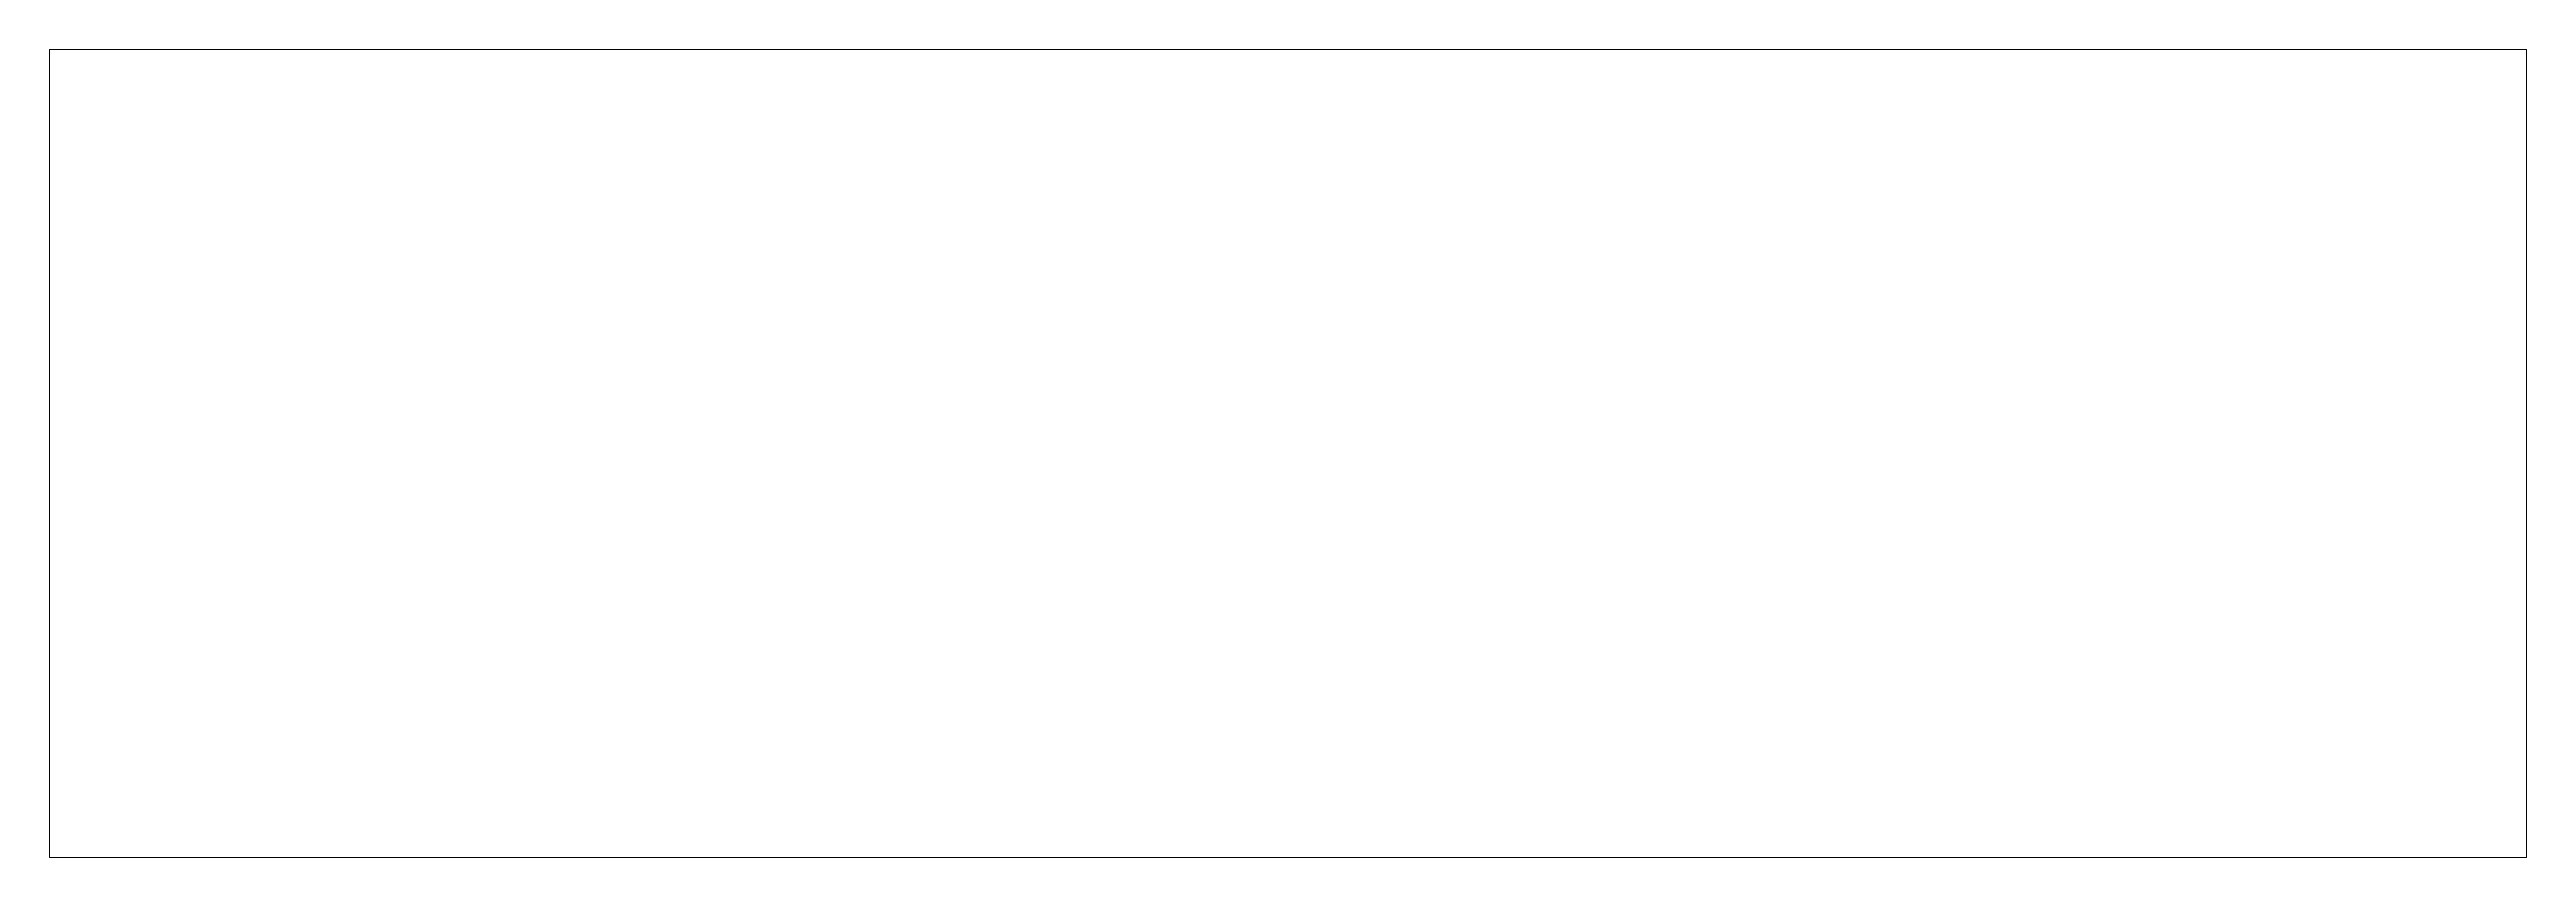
# Paper-space layout 'Layout1' of a CAD drawing. Header units: metres. Extents: x 40 to 364, y 67 to 173.
# The model-space entities are those that its viewports show. They can reach past a viewport. Long polylines and large blocks are cut down to what shows.
import ezdxf

# ---------------------------------------------------------------- set-up
doc = ezdxf.new("R2010")
doc.units = ezdxf.units.M
doc.layers.get('0').update_dxf_attribs({"color": 4, "lineweight": 18})

psp = doc.layouts.get("Layout1")

# ---------------------------------------------------------------- viewports
at = {"layer": '0'}
psp.add_viewport(center=(202.5, 119.99), size=(324, 105.6191), view_center_point=(17894.6, 4459.29), view_height=11900.08, dxfattribs=at)

doc.saveas('drawing.dxf')
